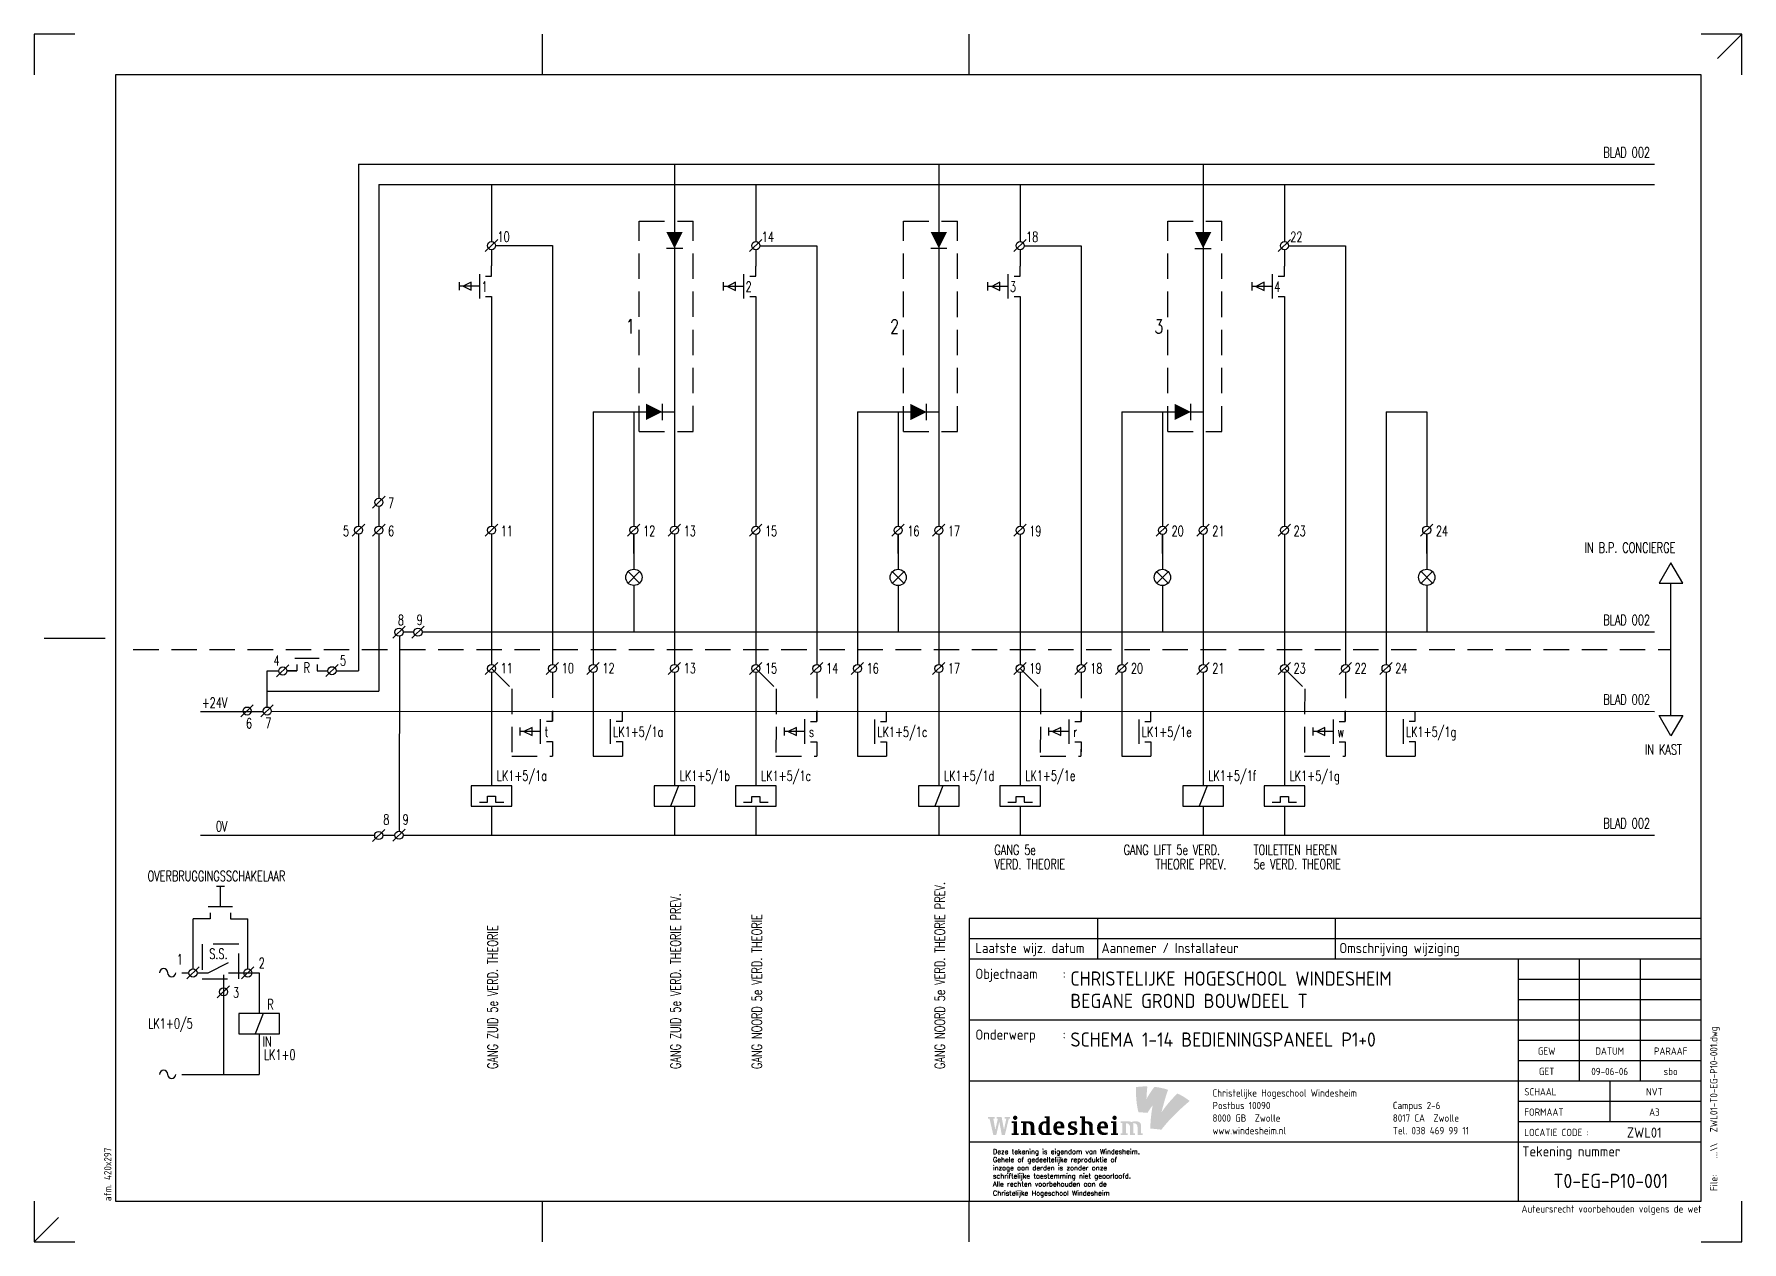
# Model space of a CAD drawing. Header units: millimetres. Extents: x 0 to 420, y 0 to 297.
import ezdxf
from ezdxf.enums import TextEntityAlignment as Align

# ---------------------------------------------------------------- set-up
doc = ezdxf.new("R2010")
doc.units = ezdxf.units.MM
doc.linetypes.add('HIDDEN', pattern=[9.375, 6.25, -3.125])
for name, color, linetype in [('00att018', 1, 'CONTINUOUS'), ('00att025', 2, 'CONTINUOUS'), ('00att035', 3, 'CONTINUOUS'), ('00att050', 4, 'CONTINUOUS'), ('00kad018', 1, 'CONTINUOUS'), ('00kad025', 2, 'CONTINUOUS'), ('00kad070', 5, 'CONTINUOUS'), ('BL$2----_KADER', 7, 'CONTINUOUS'), ('BL$4----_LOGO', 7, 'CONTINUOUS'), ('BL$4----_STEMPEL', 7, 'CONTINUOUS'), ('ByLayer', 2, 'CONTINUOUS'), ('D25', 1, 'CONTINUOUS'), ('D35', 2, 'CONTINUOUS'), ('KADER', 2, 'CONTINUOUS'), ('LAAG_1', 160, 'CONTINUOUS')]:
    doc.layers.add(name, color=color, linetype=linetype)
doc.styles.add('EDU', font='ROMANS.SHX', dxfattribs={"height": 2.5})
doc.styles.add('ISO', font='isocp.shx')
doc.styles.add('ROMANS', font='ROMANS.SHX', dxfattribs={"width": 0.7})

# ---------------------------------------------------------------- blocks, each defined once
blk = doc.blocks.new('a3-windesheim-hor')
at = {"layer": '00kad018', "color": 1}
for p, q in [((0, 297), (0, 287)), ((10, 297), (0, 297)), ((125, 287), (125, 297)), ((230, 287), (230, 297)), ((420, 297), (410, 297)), ((420, 297), (414, 291)), ((420, 287), (420, 297)), ((2.5, 148.5), (17.5, 148.5)), ((0, 10), (0, 0)), ((125, 0), (125, 10)), ((230, 0), (230, 10)), ((420, 0), (420, 10)), ((0, 0), (6, 6)), ((0, 0), (10, 0)), ((410, 0), (420, 0))]:
    blk.add_line(p, q, dxfattribs=at)
at = {"layer": '00kad070', "color": 5}
for p, q in [((20, 287), (20, 10)), ((410, 287), (20, 287)), ((410, 10), (410, 287)), ((20, 10), (410, 10))]:
    blk.add_line(p, q, dxfattribs=at)
at = {"layer": '00att018', "color": 1, "style": 'ISO'}
blk.add_text('afm. 420x297', height=1.8, rotation=90, dxfattribs=at).set_placement((19, 10))
blk.add_text('Auteursrecht voorbehouden volgens de wet', height=1.8, dxfattribs=at).set_placement((410.08, 7.2), align=Align.RIGHT)
blk = doc.blocks.new('AI9-BLK4')
at = {"layer": 'LAAG_1'}
h = blk.add_hatch(color=40, dxfattribs=at)
edge = h.paths.add_edge_path()
edge.add_spline(control_points=[(7.13, 7.18), (4.76, 4.71), (2.6, 2.64), (-0.67, -2.09), (0, 0.48), (1.33, 5.88), (2.58, 8.98), (0.66, 9.66), (-2.22, 10.26), (-4.13, 10.42), (-5.47, 8.84), (-7.52, 5.49), (-8.07, 4.43), (-8, 6.89), (-7.74, 9.27), (-7.64, 10.61), (-9.57, 10.7), (-11, 10.61), (-13.21, 10.31), (-13.29, 6), (-13.05, 2.03), (-12.01, -2), (-10.76, -2.09), (-7.6, -2.36), (-7.6, -2.36), (-7.12, -1.66), (-6.13, -0.03), (-4.98, 1.41), (-5.44, -0.9), (-5.87, -4.06), (-6.06, -7.16), (-6.12, -8.14), (-6.15, -9.12), (-6.16, -10.06), (-4.67, -10.18), (-0.96, -10.58), (-0.72, -10.61), (-0.72, -10.61), (-0.71, -10.6), (-0.71, -10.6), (-0.7, -10.59), (-0.7, -10.58), (-0.69, -10.58), (0.69, -8.77), (2.26, -6.96), (3.63, -5.5), (4.7, -4.37), (5.74, -3.33), (6.72, -2.37), (9.27, 0.11), (11.5, 2.08), (13.21, 3.49), (11.03, 5.13), (9.48, 6.13), (7.13, 7.18)], knot_values=[0, 0, 0, 0, 1, 1, 1, 2, 2, 2, 3, 3, 3, 4, 4, 4, 5, 5, 5, 6, 6, 6, 7, 7, 7, 8, 8, 8, 9, 9, 9, 10, 10, 10, 11, 11, 11, 12, 12, 12, 13, 13, 13, 14, 14, 14, 15, 15, 15, 16, 16, 16, 17, 17, 17, 18, 18, 18, 18], degree=3, periodic=0)
h = blk.add_hatch(color=154, dxfattribs=at)
edge = h.paths.add_edge_path()
edge.add_spline(control_points=[(-0.71, -10.6), (-0.71, -10.6), (-0.71, -10.6), (-0.71, -10.6), (-0.74, -10.63), (-0.72, -10.62), (-0.71, -10.6)], knot_values=[0, 0, 0, 0, 1, 1, 1, 2, 2, 2, 2], degree=3, periodic=0)
h = blk.add_hatch(color=154, dxfattribs=at)
edge = h.paths.add_edge_path()
edge.add_spline(control_points=[(-0.71, -10.6), (-0.71, -10.6), (-0.7, -10.6), (-0.7, -10.6), (-0.67, -10.57), (-0.69, -10.59), (-0.71, -10.6)], knot_values=[0, 0, 0, 0, 1, 1, 1, 2, 2, 2, 2], degree=3, periodic=0)
blk = doc.blocks.new('AI9-BLK3')
at = {"layer": 'LAAG_1'}
h = blk.add_hatch(color=154, dxfattribs=at)
edge = h.paths.add_edge_path()
edge.add_spline(control_points=[(-27.78, 3.24), (-27.78, 3.24), (-29.75, -4.72), (-29.75, -4.72), (-29.75, -4.72), (-31.22, -4.72), (-31.22, -4.72), (-31.22, -4.72), (-32.46, 1.79), (-32.46, 1.79), (-32.46, 1.79), (-33.95, -4.72), (-33.95, -4.72), (-33.95, -4.72), (-35.41, -4.72), (-35.41, -4.72), (-35.41, -4.72), (-37.24, 3.24), (-37.24, 3.24), (-37.24, 3.24), (-38.03, 3.24), (-38.03, 3.24), (-38.03, 3.24), (-38.03, 4.16), (-38.03, 4.16), (-38.03, 4.16), (-34.81, 4.16), (-34.81, 4.16), (-34.81, 4.16), (-34.81, 3.24), (-34.81, 3.24), (-34.81, 3.24), (-35.38, 3.24), (-35.38, 3.24), (-35.38, 3.24), (-34.43, -2.11), (-34.43, -2.11), (-34.43, -2.11), (-33.18, 3.26), (-33.18, 3.26), (-33.18, 3.26), (-33.73, 3.26), (-33.73, 3.26), (-33.73, 3.26), (-33.73, 4.16), (-33.73, 4.16), (-33.73, 4.16), (-31.32, 4.16), (-31.32, 4.16), (-31.32, 4.16), (-30.15, -2.11), (-30.15, -2.11), (-30.15, -2.11), (-29.03, 3.24), (-29.03, 3.24), (-29.03, 3.24), (-29.84, 3.24), (-29.84, 3.24), (-29.84, 3.24), (-29.84, 4.16), (-29.84, 4.16), (-29.84, 4.16), (-27.18, 4.16), (-27.18, 4.16), (-27.18, 4.16), (-27.18, 3.24), (-27.18, 3.24), (-27.18, 3.24), (-27.78, 3.24), (-27.78, 3.24)], knot_values=[0, 0, 0, 0, 1, 1, 1, 2, 2, 2, 3, 3, 3, 4, 4, 4, 5, 5, 5, 6, 6, 6, 7, 7, 7, 8, 8, 8, 9, 9, 9, 10, 10, 10, 11, 11, 11, 12, 12, 12, 13, 13, 13, 14, 14, 14, 15, 15, 15, 16, 16, 16, 17, 17, 17, 18, 18, 18, 19, 19, 19, 20, 20, 20, 21, 21, 21, 22, 22, 22, 23, 23, 23, 23], degree=3, periodic=0)
h = blk.add_hatch(color=154, dxfattribs=at)
edge = h.paths.add_edge_path()
edge.add_spline(control_points=[(-26.42, -4.7), (-26.42, -4.7), (-26.42, -3.87), (-26.42, -3.87), (-26.42, -3.87), (-25.47, -3.87), (-25.47, -3.87), (-25.47, -3.87), (-25.47, 1.17), (-25.47, 1.17), (-25.47, 1.17), (-26.42, 1.17), (-26.42, 1.17), (-26.42, 1.17), (-26.42, 1.99), (-26.42, 1.99), (-26.42, 1.99), (-23.75, 1.99), (-23.75, 1.99), (-23.75, 1.99), (-23.75, -3.87), (-23.75, -3.87), (-23.75, -3.87), (-22.88, -3.87), (-22.88, -3.87), (-22.88, -3.87), (-22.88, -4.7), (-22.88, -4.7), (-22.88, -4.7), (-26.42, -4.7), (-26.42, -4.7)], knot_values=[0, 0, 0, 0, 1, 1, 1, 2, 2, 2, 3, 3, 3, 4, 4, 4, 5, 5, 5, 6, 6, 6, 7, 7, 7, 8, 8, 8, 9, 9, 9, 10, 10, 10, 10], degree=3, periodic=0)
edge = h.paths.add_edge_path()
edge.add_spline(control_points=[(-24.66, 2.67), (-25.25, 2.67), (-25.71, 3.15), (-25.71, 3.74), (-25.71, 4.33), (-25.25, 4.79), (-24.66, 4.79), (-24.07, 4.79), (-23.58, 4.33), (-23.58, 3.74), (-23.58, 3.15), (-24.07, 2.67), (-24.66, 2.67)], knot_values=[0, 0, 0, 0, 1, 1, 1, 2, 2, 2, 3, 3, 3, 4, 4, 4, 4], degree=3, periodic=0)
h = blk.add_hatch(color=154, dxfattribs=at)
edge = h.paths.add_edge_path()
edge.add_spline(control_points=[(-17.02, -4.7), (-17.02, -4.7), (-17.02, -0.94), (-17.02, -0.94), (-17.02, -0.3), (-17.19, 0.21), (-17.5, 0.52), (-17.87, 0.9), (-18.34, 1.07), (-18.89, 1.07), (-18.95, 1.07), (-19.03, 1.07), (-19.09, 1.06), (-19.09, 1.06), (-19.09, -3.87), (-19.09, -3.87), (-19.09, -3.87), (-18.24, -3.87), (-18.24, -3.87), (-18.24, -3.87), (-18.24, -4.7), (-18.24, -4.7), (-18.24, -4.7), (-21.72, -4.7), (-21.72, -4.7), (-21.72, -4.7), (-21.72, -3.87), (-21.72, -3.87), (-21.72, -3.87), (-20.8, -3.87), (-20.8, -3.87), (-20.8, -3.87), (-20.8, 1.17), (-20.8, 1.17), (-20.8, 1.17), (-21.72, 1.17), (-21.72, 1.17), (-21.72, 1.17), (-21.72, 1.99), (-21.72, 1.99), (-21.72, 1.99), (-19.44, 1.99), (-19.44, 1.99), (-19.15, 1.99), (-18.89, 2.03), (-18.56, 2.03), (-16.96, 2.03), (-16.32, 1.86), (-15.88, 1.41), (-15.46, 1), (-15.3, 0.57), (-15.3, -0.15), (-15.3, -0.15), (-15.3, -3.87), (-15.3, -3.87), (-15.3, -3.87), (-14.5, -3.87), (-14.5, -3.87), (-14.5, -3.87), (-14.5, -4.7), (-14.5, -4.7), (-14.5, -4.7), (-17.02, -4.7), (-17.02, -4.7)], knot_values=[0, 0, 0, 0, 1, 1, 1, 2, 2, 2, 3, 3, 3, 4, 4, 4, 5, 5, 5, 6, 6, 6, 7, 7, 7, 8, 8, 8, 9, 9, 9, 10, 10, 10, 11, 11, 11, 12, 12, 12, 13, 13, 13, 14, 14, 14, 15, 15, 15, 16, 16, 16, 17, 17, 17, 18, 18, 18, 19, 19, 19, 20, 20, 20, 21, 21, 21, 21], degree=3, periodic=0)
h = blk.add_hatch(color=154, dxfattribs=at)
edge = h.paths.add_edge_path(flags=16)
edge.add_spline(control_points=[(-6.76, -4.7), (-6.76, -4.7), (-6.76, -3.87), (-6.76, -3.87), (-6.76, -3.87), (-7.62, -3.87), (-7.62, -3.87), (-7.62, -3.87), (-7.62, 4.46), (-7.62, 4.46), (-7.62, 4.46), (-10.2, 4.46), (-10.2, 4.46), (-10.2, 4.46), (-10.2, 3.64), (-10.2, 3.64), (-10.2, 3.64), (-9.32, 3.64), (-9.32, 3.64), (-9.32, 3.64), (-9.32, 1.95), (-9.32, 1.95), (-9.59, 2), (-9.79, 2.04), (-10.19, 2.04), (-11.95, 2.04), (-13.23, 0.68), (-13.23, -1.45), (-13.23, -3.83), (-12.29, -4.77), (-10.28, -4.77), (-9.86, -4.77), (-9.32, -4.7), (-9.12, -4.7), (-9.12, -4.7), (-6.76, -4.7), (-6.76, -4.7)], knot_values=[0, 0, 0, 0, 1, 1, 1, 2, 2, 2, 3, 3, 3, 4, 4, 4, 5, 5, 5, 6, 6, 6, 7, 7, 7, 8, 8, 8, 9, 9, 9, 10, 10, 10, 11, 11, 11, 12, 12, 12, 12], degree=3, periodic=0)
edge = h.paths.add_edge_path()
edge.add_spline(control_points=[(-9.28, -3.73), (-9.49, -3.76), (-9.62, -3.78), (-9.79, -3.78), (-10.77, -3.78), (-11.52, -3.12), (-11.52, -1.21), (-11.52, 0.4), (-10.88, 1.06), (-10, 1.06), (-9.71, 1.06), (-9.48, 1.02), (-9.28, 0.97), (-9.28, 0.97), (-9.28, -3.73), (-9.28, -3.73)], knot_values=[0, 0, 0, 0, 1, 1, 1, 2, 2, 2, 3, 3, 3, 4, 4, 4, 5, 5, 5, 5], degree=3, periodic=0)
h = blk.add_hatch(color=154, dxfattribs=at)
edge = h.paths.add_edge_path(flags=16)
edge.add_spline(control_points=[(-0.43, -1.4), (-0.43, 1.03), (-1.16, 2.05), (-3.05, 2.05), (-4.8, 2.05), (-5.93, 0.7), (-5.93, -1.35), (-5.93, -3.59), (-4.75, -4.76), (-2.66, -4.76), (-1.92, -4.76), (-1.25, -4.65), (-0.71, -4.43), (-0.71, -4.43), (-0.71, -3.47), (-0.71, -3.47), (-1.15, -3.57), (-1.59, -3.59), (-2.01, -3.59), (-3.43, -3.59), (-4.18, -2.54), (-4.18, -1.4), (-4.18, -1.4), (-0.43, -1.4), (-0.43, -1.4)], knot_values=[0, 0, 0, 0, 1, 1, 1, 2, 2, 2, 3, 3, 3, 4, 4, 4, 5, 5, 5, 6, 6, 6, 7, 7, 7, 8, 8, 8, 8], degree=3, periodic=0)
edge = h.paths.add_edge_path()
edge.add_spline(control_points=[(-2.19, -0.48), (-2.19, -0.48), (-4.21, -0.48), (-4.21, -0.48), (-4.21, 0.48), (-3.76, 1.08), (-3.17, 1.08), (-2.58, 1.08), (-2.19, 0.63), (-2.19, -0.48)], knot_values=[0, 0, 0, 0, 1, 1, 1, 2, 2, 2, 3, 3, 3, 3], degree=3, periodic=0)
h = blk.add_hatch(color=154, dxfattribs=at)
edge = h.paths.add_edge_path()
edge.add_spline(control_points=[(3.18, -4.79), (2.42, -4.79), (1.53, -4.63), (1.31, -4.55), (1.31, -4.55), (1.31, -2.67), (1.31, -2.67), (1.31, -2.67), (2.34, -2.67), (2.34, -2.67), (2.34, -2.67), (2.34, -3.62), (2.34, -3.62), (2.58, -3.7), (2.94, -3.79), (3.32, -3.79), (4.14, -3.79), (4.53, -3.52), (4.53, -3.03), (4.53, -2.53), (4.09, -2.3), (3.53, -2.1), (3.53, -2.1), (2.71, -1.81), (2.71, -1.81), (1.84, -1.5), (1.32, -0.99), (1.32, 0.08), (1.32, 1.19), (2.31, 2.08), (3.93, 2.08), (4.57, 2.08), (5.29, 2), (5.66, 1.88), (5.66, 1.88), (5.66, 0.04), (5.66, 0.04), (5.66, 0.04), (4.69, 0.04), (4.69, 0.04), (4.69, 0.04), (4.69, 1), (4.69, 1), (4.43, 1.07), (4.17, 1.11), (3.89, 1.11), (3.16, 1.11), (2.8, 0.83), (2.8, 0.37), (2.8, -0.04), (3.05, -0.24), (3.64, -0.43), (3.64, -0.43), (4.44, -0.7), (4.44, -0.7), (5.37, -1.01), (6, -1.57), (6, -2.6), (6, -4), (4.84, -4.79), (3.18, -4.79)], knot_values=[0, 0, 0, 0, 1, 1, 1, 2, 2, 2, 3, 3, 3, 4, 4, 4, 5, 5, 5, 6, 6, 6, 7, 7, 7, 8, 8, 8, 9, 9, 9, 10, 10, 10, 11, 11, 11, 12, 12, 12, 13, 13, 13, 14, 14, 14, 15, 15, 15, 16, 16, 16, 17, 17, 17, 18, 18, 18, 19, 19, 19, 20, 20, 20, 20], degree=3, periodic=0)
h = blk.add_hatch(color=154, dxfattribs=at)
edge = h.paths.add_edge_path()
edge.add_spline(control_points=[(11.81, -4.7), (11.81, -4.7), (11.81, -1.02), (11.81, -1.02), (11.81, -0.32), (11.67, 0.19), (11.34, 0.52), (10.95, 0.91), (10.48, 1.07), (9.97, 1.07), (9.88, 1.07), (9.79, 1.06), (9.75, 1.06), (9.75, 1.06), (9.75, -3.87), (9.75, -3.87), (9.75, -3.87), (10.59, -3.87), (10.59, -3.87), (10.59, -3.87), (10.59, -4.7), (10.59, -4.7), (10.59, -4.7), (7.11, -4.7), (7.11, -4.7), (7.11, -4.7), (7.11, -3.87), (7.11, -3.87), (7.11, -3.87), (8.03, -3.87), (8.03, -3.87), (8.03, -3.87), (8.03, 3.64), (8.03, 3.64), (8.03, 3.64), (7.16, 3.64), (7.16, 3.64), (7.16, 3.64), (7.16, 4.46), (7.16, 4.46), (7.16, 4.46), (9.75, 4.46), (9.75, 4.46), (9.75, 4.46), (9.75, 1.99), (9.75, 1.99), (9.93, 2), (10.23, 2.03), (10.54, 2.03), (11.88, 2.03), (12.52, 1.84), (12.96, 1.4), (13.39, 0.97), (13.53, 0.51), (13.53, -0.15), (13.53, -0.15), (13.53, -3.87), (13.53, -3.87), (13.53, -3.87), (14.34, -3.87), (14.34, -3.87), (14.34, -3.87), (14.34, -4.7), (14.34, -4.7), (14.34, -4.7), (11.81, -4.7), (11.81, -4.7)], knot_values=[0, 0, 0, 0, 1, 1, 1, 2, 2, 2, 3, 3, 3, 4, 4, 4, 5, 5, 5, 6, 6, 6, 7, 7, 7, 8, 8, 8, 9, 9, 9, 10, 10, 10, 11, 11, 11, 12, 12, 12, 13, 13, 13, 14, 14, 14, 15, 15, 15, 16, 16, 16, 17, 17, 17, 18, 18, 18, 19, 19, 19, 20, 20, 20, 21, 21, 21, 22, 22, 22, 22], degree=3, periodic=0)
h = blk.add_hatch(color=154, dxfattribs=at)
edge = h.paths.add_edge_path(flags=16)
edge.add_spline(control_points=[(21.09, -1.4), (21.09, 1.03), (20.36, 2.05), (18.47, 2.05), (16.72, 2.05), (15.6, 0.7), (15.6, -1.35), (15.6, -3.59), (16.77, -4.76), (18.87, -4.76), (19.6, -4.76), (20.27, -4.65), (20.81, -4.43), (20.81, -4.43), (20.81, -3.47), (20.81, -3.47), (20.37, -3.57), (19.93, -3.59), (19.52, -3.59), (18.09, -3.59), (17.35, -2.54), (17.35, -1.4), (17.35, -1.4), (21.09, -1.4), (21.09, -1.4)], knot_values=[0, 0, 0, 0, 1, 1, 1, 2, 2, 2, 3, 3, 3, 4, 4, 4, 5, 5, 5, 6, 6, 6, 7, 7, 7, 8, 8, 8, 8], degree=3, periodic=0)
edge = h.paths.add_edge_path()
edge.add_spline(control_points=[(19.33, -0.48), (19.33, -0.48), (17.31, -0.48), (17.31, -0.48), (17.31, 0.48), (17.76, 1.08), (18.35, 1.08), (18.94, 1.08), (19.33, 0.63), (19.33, -0.48)], knot_values=[0, 0, 0, 0, 1, 1, 1, 2, 2, 2, 3, 3, 3, 3], degree=3, periodic=0)
h = blk.add_hatch(color=154, dxfattribs=at)
edge = h.paths.add_edge_path()
edge.add_spline(control_points=[(22.47, -4.7), (22.47, -4.7), (22.47, -3.87), (22.47, -3.87), (22.47, -3.87), (23.42, -3.87), (23.42, -3.87), (23.42, -3.87), (23.42, 1.17), (23.42, 1.17), (23.42, 1.17), (22.47, 1.17), (22.47, 1.17), (22.47, 1.17), (22.47, 1.99), (22.47, 1.99), (22.47, 1.99), (25.13, 1.99), (25.13, 1.99), (25.13, 1.99), (25.13, -3.87), (25.13, -3.87), (25.13, -3.87), (26, -3.87), (26, -3.87), (26, -3.87), (26, -4.7), (26, -4.7), (26, -4.7), (22.47, -4.7), (22.47, -4.7)], knot_values=[0, 0, 0, 0, 1, 1, 1, 2, 2, 2, 3, 3, 3, 4, 4, 4, 5, 5, 5, 6, 6, 6, 7, 7, 7, 8, 8, 8, 9, 9, 9, 10, 10, 10, 10], degree=3, periodic=0)
edge = h.paths.add_edge_path()
edge.add_spline(control_points=[(24.23, 2.67), (23.64, 2.67), (23.18, 3.15), (23.18, 3.74), (23.18, 4.33), (23.64, 4.79), (24.23, 4.79), (24.82, 4.79), (25.31, 4.33), (25.31, 3.74), (25.31, 3.15), (24.82, 2.67), (24.23, 2.67)], knot_values=[0, 0, 0, 0, 1, 1, 1, 2, 2, 2, 3, 3, 3, 4, 4, 4, 4], degree=3, periodic=0)
h = blk.add_hatch(color=154, dxfattribs=at)
edge = h.paths.add_edge_path()
edge.add_spline(control_points=[(35.52, -4.7), (35.52, -4.7), (35.52, -0.89), (35.52, -0.89), (35.52, -0.3), (35.34, 0.21), (35.04, 0.52), (34.66, 0.9), (34.24, 1.07), (33.55, 1.07), (33.41, 1.07), (33.28, 1.05), (33.17, 1.03), (33.4, 0.83), (33.52, 0.35), (33.52, -0.07), (33.52, -0.07), (33.52, -3.87), (33.52, -3.87), (33.52, -3.87), (34.3, -3.87), (34.3, -3.87), (34.3, -3.87), (34.3, -4.7), (34.3, -4.7), (34.3, -4.7), (31.82, -4.7), (31.82, -4.7), (31.82, -4.7), (31.82, -0.89), (31.82, -0.89), (31.82, -0.18), (31.64, 0.24), (31.34, 0.53), (30.95, 0.92), (30.5, 1.07), (30.01, 1.07), (29.96, 1.07), (29.9, 1.06), (29.8, 1.06), (29.8, 1.06), (29.8, -3.87), (29.8, -3.87), (29.8, -3.87), (30.64, -3.87), (30.64, -3.87), (30.64, -3.87), (30.64, -4.7), (30.64, -4.7), (30.64, -4.7), (27.17, -4.7), (27.17, -4.7), (27.17, -4.7), (27.17, -3.87), (27.17, -3.87), (27.17, -3.87), (28.09, -3.87), (28.09, -3.87), (28.09, -3.87), (28.09, 1.17), (28.09, 1.17), (28.09, 1.17), (27.17, 1.17), (27.17, 1.17), (27.17, 1.17), (27.17, 1.99), (27.17, 1.99), (27.17, 1.99), (29.58, 1.99), (29.58, 1.99), (29.86, 1.99), (30.2, 2.03), (30.42, 2.03), (31.35, 2.03), (31.94, 1.93), (32.49, 1.67), (32.96, 1.86), (33.67, 2.01), (34.45, 2.01), (35.63, 2.01), (36.25, 1.82), (36.67, 1.4), (37.08, 0.99), (37.23, 0.53), (37.23, -0.08), (37.23, -0.08), (37.23, -3.87), (37.23, -3.87), (37.23, -3.87), (38.03, -3.87), (38.03, -3.87), (38.03, -3.87), (38.03, -4.7), (38.03, -4.7), (38.03, -4.7), (35.52, -4.7), (35.52, -4.7)], knot_values=[0, 0, 0, 0, 1, 1, 1, 2, 2, 2, 3, 3, 3, 4, 4, 4, 5, 5, 5, 6, 6, 6, 7, 7, 7, 8, 8, 8, 9, 9, 9, 10, 10, 10, 11, 11, 11, 12, 12, 12, 13, 13, 13, 14, 14, 14, 15, 15, 15, 16, 16, 16, 17, 17, 17, 18, 18, 18, 19, 19, 19, 20, 20, 20, 21, 21, 21, 22, 22, 22, 23, 23, 23, 24, 24, 24, 25, 25, 25, 26, 26, 26, 27, 27, 27, 28, 28, 28, 29, 29, 29, 30, 30, 30, 31, 31, 31, 32, 32, 32, 32], degree=3, periodic=0)
blk = doc.blocks.new('AI9-BLK2')
at = {"layer": 'LAAG_1', "color": 7}
for name, p in [('AI9-BLK4', (36.4, 1.35)), ('AI9-BLK3', (-11.59, -7.17))]:
    blk.add_blockref(name, p, dxfattribs=at)
blk = doc.blocks.new('CHW_ONDERHOEK')
at = {"layer": '00kad025', "color": 2}
for p, q in [((-190, 79.5), (-190, 69.5)), ((-10, 79.5), (-190, 79.5)), ((-158.5, 79.5), (-158.5, 69.5)), ((-100, 79.5), (-100, 69.5)), ((-10, 74.5), (-190, 74.5)), ((-40, 69.5), (-40, 39.5)), ((-25, 69.5), (-25, 39.5)), ((-10, 64.5), (-55, 64.5)), ((-10, 59.5), (-55, 59.5)), ((-10, 54.5), (-55, 54.5)), ((-10, 49.5), (-55, 49.5)), ((-32.5, 39.5), (-32.5, 34.5)), ((-32.5, 34.5), (-32.5, 29.5))]:
    blk.add_line(p, q, dxfattribs=at)
at = {"layer": '00kad070', "color": 5}
for p, q in [((-10, 69.5), (-190, 69.5)), ((-190, 69.5), (-190, 10)), ((-55, 69.5), (-55, 10)), ((-55, 54.5), (-190, 54.5)), ((-10, 44.5), (-55, 44.5)), ((-10, 39.5), (-190, 39.5)), ((-10, 34.5), (-55, 34.5)), ((-10, 29.5), (-55, 29.5)), ((-55, 24.5), (-190, 24.5)), ((-10, 24.5), (-55, 24.5))]:
    blk.add_line(p, q, dxfattribs=at)
at = {"layer": 'LAAG_1', "color": 7, "xscale": 0.5, "yscale": 0.5, "zscale": 0.5}
blk.add_blockref('AI9-BLK2', (-160.6, 32.22), dxfattribs=at)
at = {"layer": '00att018', "color": 1, "style": 'ISO'}
for s, p in [('GEW', (-48, 46)), ('DATUM', (-32.5, 46)), ('PARAAF', (-17.5, 46)), ('GET', (-48, 41))]:
    blk.add_text(s, height=1.8, dxfattribs=at).set_placement(p, align=Align.CENTER)
for s, p in [('SCHAAL', (-53.5, 36)), ('FORMAAT', (-53.5, 31))]:
    blk.add_text(s, height=1.8, dxfattribs=at).set_placement(p)
at = {"layer": '00att018', "color": 1, "linetype": 'Continuous', "style": 'EDU'}
for s, p in [('Deze tekening is eigendom van Windesheim.', (-184.2, 21.6)), ('Gehele of gedeeltelijke reproduktie of', (-184.2, 19.6)), ('inzage aan derden is zonder onze', (-184.2, 17.6)), ('schriftelijke toestemming niet geoorloofd.', (-184.2, 15.6)), ('Alle rechten voorbehouden aan de', (-184.2, 13.6)), ('Christelijke Hogeschool Windesheim', (-184.2, 11.38))]:
    blk.add_text(s, height=1.2, dxfattribs=at).set_placement(p)
at = {"layer": '00att018', "color": 1, "style": 'ISO', "width": 0.9}
blk.add_text('....\\\\', height=1.8, rotation=90, dxfattribs=at).set_placement((-6, 20.5))
at = {"layer": '00att018', "color": 1, "style": 'ISO'}
blk.add_text('File:', height=1.8, rotation=90, dxfattribs=at).set_placement((-6, 12.5))
for tag, p in [('WZ_CODED', (-48, 66.07)), ('WZ_DATUMD', (-32.5, 66.07)), ('WZ_WZGOEDD', (-17.5, 66.07)), ('WZ_CODEC', (-48, 61.07)), ('WZ_DATUMC', (-32.5, 61.07)), ('WZ_WZGOEDC', (-17.5, 61.07)), ('WZ_CODEB', (-48, 56.07)), ('WZ_DATUMB', (-32.5, 56.07)), ('WZ_WZGOEDB', (-17.5, 56.07)), ('WZ_CODEA', (-48, 51.07)), ('WZ_DATUMA', (-32.5, 51.07)), ('WZ_WZGOEDA', (-17.5, 51.07)), ('TKDATCREAT', (-32.5, 41)), ('TKINIT', (-17.5, 41)), ('TKSCHAAL', (-21.5, 36)), ('TKFORMAAT', (-21.5, 31))]:
    blk.add_attdef(tag, text='', height=1.8, dxfattribs=at).set_placement(p, align=Align.CENTER)
blk.add_attdef('DWGNAME', (-6, 26.93), '', height=1.8, rotation=90, dxfattribs=at)
at = {"layer": '00att025', "color": 2, "style": 'ISO'}
for s, p in [('Objectnaam', (-188.5, 64.67)), ('Onderwerp', (-188.5, 49.72)), ('Tekening nummer', (-54, 21))]:
    blk.add_text(s, height=2.5, dxfattribs=at).set_placement(p)
at = {"layer": '00att025', "style": 'ISO'}
for p in [(-167.02, 64.67), (-167.02, 49.78)]:
    blk.add_text(':', height=2.5, dxfattribs=at).set_placement(p)
at = {"layer": '00att025', "color": 1, "style": 'ISO'}
blk.add_text('LOCATIE CODE :', height=1.8, dxfattribs=at).set_placement((-53.5, 26))
at = {"layer": '00att025', "color": 2, "style": 'ISO'}
for tag, p in [('WZ_DATUM', (-184, 75.9)), ('WZ_AANNEMER_INSTALATEUR', (-157.5, 75.9)), ('WZ_OMSCHR', (-99, 75.9))]:
    blk.add_attdef(tag, p, '', height=2.5, dxfattribs=at)
at = {"layer": '00att025', "color": 3, "style": 'ISO'}
blk.add_attdef('TKVRIJ2', text='', height=2.5, dxfattribs=at).set_placement((-24, 25.62), align=Align.CENTER)
at = {"layer": '00att035', "color": 3, "style": 'ISO'}
for s, p in [('Laatste wijz. datum', (-188.5, 71)), ('Aannemer / Installateur', (-157.5, 71)), ('Omschrijving wijziging', (-99, 71))]:
    blk.add_text(s, height=2.5, dxfattribs=at).set_placement(p)
for tag, p in [('PROMSCHR', (-165.14, 63)), ('TK1OMSCHR', (-165.14, 57.5)), ('TK2OMSCHR', (-165.14, 48)), ('TKVRIJ1', (-165.14, 42.5))]:
    blk.add_attdef(tag, p, '', height=3.5, dxfattribs=at)
at = {"layer": '00att050', "color": 4, "style": 'ISO'}
blk.add_attdef('TKFASE', text='', height=5, dxfattribs=at).set_placement((-14.5, 82), align=Align.RIGHT)
blk.add_attdef('TKTEKNR', text='', height=3.5, dxfattribs=at).set_placement((-32.25, 13.23), align=Align.CENTER)
at = {"layer": 'BL$4----_LOGO', "color": 1, "style": 'ISO'}
for s, p in [('Christelijke Hogeschool Windesheim', (-130.19, 35.71)), ('Postbus 10090', (-130.19, 32.63)), ('Campus 2-6', (-85.85, 32.63)), ('8000 GB  Zwolle', (-130.19, 29.54)), ('8017 CA  Zwolle', (-85.85, 29.54)), ('www.windesheim.nl', (-130.19, 26.45)), ('Tel. 038 469 99 11', (-85.85, 26.45))]:
    blk.add_text(s, height=1.8, dxfattribs=at).set_placement(p)
blk = doc.blocks.new('MAGN-1')
at = {"layer": 'D25'}
blk.add_line((1, 5), (-1, 0), dxfattribs=at)
at = {"layer": 'D35'}
blk.add_lwpolyline([(-5, 5), (-5, 0), (5, 0), (5, 5), (-5, 5)], dxfattribs=at)
blk = doc.blocks.new('WIS-TEK')
at = {"layer": 'ByLayer'}
for centre, start, end in [((-0.98, 0), 0, 180), ((1, 0), 180, 0)]:
    blk.add_arc(centre, 1, start, end, dxfattribs=at)
blk = doc.blocks.new('KLEM')
at = {"layer": 'D25'}
blk.add_line((-1.54, -0.45), (1.5, 2.5), dxfattribs=at)
at = {"layer": 'D35'}
blk.add_circle((0, 1), 1, dxfattribs=at)
blk = doc.blocks.new('SCHAK-01')
at = {"layer": 'ByLayer', "color": 1}
for p, q in [((0, 7.5), (0, 10)), ((-1.5, 7.5), (0, 7.5)), ((-1.5, 2.5), (0, 2.5)), ((0, 2.5), (0, 0))]:
    blk.add_line(p, q, dxfattribs=at)
at = {"layer": 'ByLayer'}
blk.add_line((-3, 8), (-3, 2), dxfattribs=at)
blk = doc.blocks.new('MAGN-2')
at = {"layer": 'D25'}
for p, q in [((-3, 1), (-1, 1)), ((-1, 1), (-0.99, 2.44)), ((-0.99, 2.44), (0.98, 2.44)), ((0.98, 2.44), (1, 1)), ((1, 1), (3, 1))]:
    blk.add_line(p, q, dxfattribs=at)
at = {"layer": 'D35'}
blk.add_lwpolyline([(-5, 5), (-5, 0), (5, 0), (5, 5), (-5, 5)], dxfattribs=at)
blk = doc.blocks.new('SCHAK-03')
at = {"layer": 'ByLayer', "color": 1}
for p, q in [((0, 7.5), (0, 10)), ((-1.5, 7.5), (0, 7.5)), ((-1.5, 2.5), (0, 2.5)), ((0, 2.5), (0, 0))]:
    blk.add_line(p, q, dxfattribs=at)
at = {"layer": 'ByLayer'}
for p, q in [((-8, 6), (-8, 4)), ((-3, 8), (-3, 2))]:
    blk.add_line(p, q, dxfattribs=at)
at = {"layer": 'ByLayer', "color": 1, "linetype": 'HIDDEN'}
blk.add_line((-3, 5), (-8, 5), dxfattribs=at)
at = {"layer": 'D25'}
for p, q in [((-5, 6), (-7, 5)), ((-7, 5), (-5, 4)), ((-5, 4), (-5, 6))]:
    blk.add_line(p, q, dxfattribs=at)
blk = doc.blocks.new('SIGL-WIT')
at = {"layer": 'D25'}
for p, q in [((1.41, 1.41), (-1.41, -1.41)), ((-1.41, 1.41), (1.41, -1.41))]:
    blk.add_line(p, q, dxfattribs=at)
at = {"layer": 'D35'}
blk.add_circle((0, 0), 2, dxfattribs=at)
blk = doc.blocks.new('DIODE')
at = {"layer": 'ByLayer'}
blk.add_line((-2, 0), (2, 0), dxfattribs=at)
blk.add_solid([(-2, 4), (2, 4), (0, 0)], dxfattribs=at)
blk = doc.blocks.new('SCHAK-02')
at = {"layer": 'ByLayer', "color": 1}
for p, q in [((0, 7.5), (0, 10)), ((-1.5, 7.5), (0, 7.5)), ((-1.5, 2.5), (0, 2.5)), ((0, 2.5), (0, 0))]:
    blk.add_line(p, q, dxfattribs=at)
at = {"layer": 'ByLayer'}
for p, q in [((-8, 6), (-8, 4)), ((-3, 8), (-3, 2))]:
    blk.add_line(p, q, dxfattribs=at)
at = {"layer": 'ByLayer', "color": 1, "linetype": 'HIDDEN'}
blk.add_line((-3, 5), (-8, 5), dxfattribs=at)

msp = doc.modelspace()

# ---------------------------------------------------------------- linework, layer by layer
at = {"layer": 'D25'}
for p, q in [((79.79, 265), (398.5, 265)), ((79.79, 265), (79.79, 176.01)), ((157.5, 265), (157.5, 204.11)), ((222.5, 264.98), (222.5, 204.09)), ((287.5, 264.98), (287.5, 204.09)), ((84.79, 260), (398.5, 260)), ((84.79, 260), (84.79, 182.87)), ((112.5, 260), (112.5, 246)), ((177.5, 259.98), (177.5, 245.98)), ((242.5, 259.98), (242.5, 245.98)), ((307.5, 259.98), (307.5, 245.98)), ((112.5, 244), (112.5, 240)), ((113.5, 245), (127.5, 245)), ((127.5, 245), (127.5, 142)), ((177.5, 243.98), (177.5, 239.98)), ((178.5, 244.98), (192.5, 244.98)), ((192.5, 244.98), (192.5, 141.98)), ((242.5, 243.98), (242.5, 239.98)), ((243.5, 244.98), (257.5, 244.98)), ((257.5, 244.98), (257.5, 141.98)), ((307.5, 243.98), (307.5, 239.98)), ((308.5, 244.98), (322.5, 244.98)), ((322.5, 244.98), (322.5, 141.98)), ((112.5, 232.5), (112.5, 176.01)), ((177.5, 232.48), (177.5, 175.99)), ((242.5, 232.48), (242.5, 175.99)), ((307.5, 232.48), (307.5, 175.99)), ((137.5, 204.11), (137.5, 142)), ((137.5, 204.11), (157.5, 204.11)), ((147.5, 204.11), (147.5, 176.01)), ((157.5, 204.11), (157.5, 176.01)), ((202.5, 204.09), (202.5, 141.98)), ((202.5, 204.09), (222.5, 204.09)), ((212.5, 204.09), (212.5, 175.99)), ((222.5, 204.09), (222.5, 175.99)), ((267.5, 204.09), (267.5, 141.98)), ((267.5, 204.09), (287.5, 204.09)), ((277.5, 204.09), (277.5, 175.99)), ((287.5, 204.09), (287.5, 175.99)), ((332.5, 204.11), (332.5, 142)), ((332.5, 204.11), (342.5, 204.11)), ((342.5, 204.11), (342.5, 176.01)), ((84.79, 180.87), (84.79, 176.01)), ((79.79, 174.01), (79.79, 140.45)), ((84.79, 174.01), (84.79, 135.45)), ((112.5, 174.01), (112.5, 142)), ((147.5, 174.01), (147.5, 165.42)), ((147.5, 169.3), (147.5, 174.01)), ((157.5, 174.01), (157.5, 142)), ((177.5, 173.99), (177.5, 141.98)), ((212.5, 173.99), (212.5, 165.4)), ((212.5, 169.28), (212.5, 173.99)), ((222.5, 173.99), (222.5, 141.98)), ((242.5, 173.99), (242.5, 141.98)), ((277.5, 173.99), (277.5, 165.4)), ((277.5, 169.28), (277.5, 173.99)), ((287.5, 173.99), (287.5, 141.98)), ((307.5, 173.99), (307.5, 141.98)), ((342.5, 174.01), (342.5, 165.42)), ((342.5, 169.29), (342.5, 174.01)), ((147.5, 161.42), (147.5, 150)), ((212.5, 161.4), (212.5, 149.98)), ((277.5, 161.4), (277.5, 149.98)), ((342.5, 161.42), (342.5, 150)), ((402.56, 129.45), (402.56, 161.95)), ((89.83, 148.95), (89.74, 101)), ((90.74, 150), (93.39, 150)), ((95.39, 150), (398.5, 150)), ((57.32, 140.43), (60.16, 140.43)), ((57.32, 131.53), (57.32, 140.43)), ((62.16, 140.43), (64.58, 140.43)), ((69.58, 140.43), (72.25, 140.43)), ((74.25, 140.45), (79.79, 140.45)), ((112.5, 140), (112.5, 112.13)), ((137.5, 140), (137.5, 119.44)), ((157.5, 140), (157.5, 112.13)), ((177.5, 139.98), (177.5, 112.11)), ((202.5, 139.98), (202.5, 119.42)), ((222.5, 139.98), (222.5, 112.11)), ((242.5, 139.98), (242.5, 112.11)), ((267.5, 139.98), (267.5, 119.42)), ((287.5, 139.98), (287.5, 112.11)), ((307.5, 139.98), (307.5, 112.11)), ((332.5, 140), (332.5, 119.44)), ((57.32, 135.45), (84.79, 135.45)), ((40.95, 130.43), (56.33, 130.43)), ((58.32, 130.53), (398.5, 130.43)), ((144.67, 123.01), (144.67, 119.44)), ((209.67, 122.99), (209.67, 119.42)), ((274.67, 122.99), (274.67, 119.42)), ((339.67, 123.01), (339.67, 119.44)), ((137.5, 119.44), (144.67, 119.44)), ((202.5, 119.42), (209.67, 119.42)), ((267.5, 119.42), (274.67, 119.42)), ((332.5, 119.44), (339.67, 119.44)), ((112.5, 107.13), (112.5, 100)), ((157.5, 107.13), (157.5, 100)), ((177.5, 107.11), (177.5, 99.98)), ((222.5, 107.11), (222.5, 99.98)), ((242.5, 107.11), (242.5, 99.98)), ((287.5, 107.11), (287.5, 99.98)), ((307.5, 107.11), (307.5, 99.98)), ((40.95, 100), (83.76, 100)), ((85.75, 100), (88.74, 100)), ((90.74, 100), (398.5, 100)), ((39.07, 67.12), (39.07, 79.4)), ((43.31, 79.4), (39.07, 79.4)), ((48.96, 79.4), (52.55, 79.4)), ((52.55, 67.12), (52.55, 79.4)), ((42.82, 66.19), (47.82, 68.69)), ((36.31, 66.19), (38.04, 66.19)), ((40.04, 66.19), (42.82, 66.19)), ((46.57, 65.7), (46.57, 41.28)), ((47.82, 66.19), (55.32, 66.19)), ((55.32, 66.19), (55.32, 56.19)), ((55.32, 51.19), (55.32, 41.19)), ((36.31, 41.19), (55.32, 41.19))]:
    msp.add_line(p, q, dxfattribs=at)
at = {"layer": 'D25', "color": 1, "linetype": 'HIDDEN'}
for p, q in [((148.82, 199.32), (148.82, 251)), ((148.82, 251), (162.1, 251)), ((162.1, 199.32), (162.1, 251)), ((213.82, 199.3), (213.82, 250.98)), ((213.82, 250.98), (227.1, 250.98)), ((227.1, 199.3), (227.1, 250.98)), ((278.82, 199.3), (278.82, 250.98)), ((278.82, 250.98), (292.1, 250.98)), ((292.1, 199.3), (292.1, 250.98)), ((148.82, 199.32), (162.1, 199.32)), ((213.82, 199.3), (227.1, 199.3)), ((278.82, 199.3), (292.1, 199.3)), ((112.5, 141), (117.49, 136.01)), ((127.5, 140), (127.47, 128.01)), ((177.5, 140.98), (182.49, 135.99)), ((192.5, 139.98), (192.47, 128)), ((242.5, 140.98), (247.49, 135.99)), ((257.5, 139.98), (257.47, 127.99)), ((307.5, 140.98), (312.49, 135.99)), ((322.5, 139.98), (322.47, 127.99)), ((117.49, 136.01), (117.45, 119.44)), ((182.49, 135.99), (182.45, 119.42)), ((247.49, 135.99), (247.45, 119.42)), ((312.49, 135.99), (312.45, 119.42)), ((127.47, 123.01), (127.46, 119.44)), ((192.47, 123), (192.46, 119.42)), ((257.47, 122.99), (257.46, 119.42)), ((322.47, 122.99), (322.46, 119.42)), ((117.45, 119.44), (127.46, 119.44)), ((182.45, 119.42), (192.46, 119.42)), ((247.45, 119.42), (257.46, 119.42)), ((312.45, 119.42), (322.46, 119.42))]:
    msp.add_line(p, q, dxfattribs=at)
at = {"layer": 'D25', "linetype": 'HIDDEN'}
for p, q in [((24.38, 145.7), (402.56, 145.7)), ((41.32, 73.18), (41.32, 64.65)), ((50.31, 73.18), (41.32, 73.18)), ((50.31, 64.65), (50.31, 73.18)), ((41.32, 64.65), (50.31, 64.65))]:
    msp.add_line(p, q, dxfattribs=at)
at = {"layer": 'D35'}
for points in [[(405.47, 161.95), (402.56, 166.99), (399.65, 161.95)], [(405.47, 129.45), (402.56, 124.41), (399.65, 129.45)]]:
    msp.add_lwpolyline(points, close=True, dxfattribs=at)

# ---------------------------------------------------------------- block references
at = {"layer": 'BL$2----_KADER'}
msp.add_blockref('a3-windesheim-hor', (0, 0), dxfattribs=at)
at = {"layer": 'BL$4----_STEMPEL'}
ref = msp.add_blockref('CHW_ONDERHOEK', (420, 0), dxfattribs=at)
ref.add_attrib('TKTEKNR', 'T0-EG-P10-001', dxfattribs={"layer": '00att050', "color": 4, "height": 3.5, "style": 'ISO'}).set_placement((387.75, 13.23), align=Align.CENTER)
ref.add_attrib('TKDATCREAT', '09-06-06', dxfattribs={"layer": '00att018', "color": 1, "height": 1.8, "style": 'ISO'}).set_placement((387.5, 41), align=Align.CENTER)
ref.add_attrib('TKINIT', 'sbo', dxfattribs={"layer": '00att018', "color": 1, "height": 1.8, "style": 'ISO'}).set_placement((402.5, 41), align=Align.CENTER)
ref.add_attrib('TKSCHAAL', 'NVT', dxfattribs={"layer": '00att018', "color": 1, "height": 1.8, "style": 'ISO'}).set_placement((398.5, 36), align=Align.CENTER)
ref.add_attrib('TKFORMAAT', 'A3', dxfattribs={"layer": '00att018', "color": 1, "height": 1.8, "style": 'ISO'}).set_placement((398.5, 31), align=Align.CENTER)
ref.add_attrib('TKVRIJ2', 'ZWL01', dxfattribs={"layer": '00att025', "color": 3, "height": 2.5, "style": 'ISO'}).set_placement((396, 25.62), align=Align.CENTER)
ref.add_attrib('PROMSCHR', 'CHRISTELIJKE HOGESCHOOL WINDESHEIM', (254.86, 63), dxfattribs={"layer": '00att035', "color": 3, "height": 3.5, "style": 'ISO'})
ref.add_attrib('TK2OMSCHR', 'SCHEMA 1-14 BEDIENINGSPANEEL P1+0', (254.86, 48), dxfattribs={"layer": '00att035', "color": 3, "height": 3.5, "style": 'ISO'})
ref.add_attrib('TKFILE', 'ZWL01-T0-EG-P10-001.dwg', (414, 26.93), dxfattribs={"layer": '00att018', "color": 1, "height": 1.8, "rotation": 90, "style": 'ISO'})
ref.add_attrib('TK1OMSCHR', 'BEGANE GROND BOUWDEEL T', (254.86, 57.5), dxfattribs={"layer": '00att035', "color": 3, "height": 3.5, "style": 'ISO'})
at = {"layer": 'D25', "color": 1, "linetype": 'Continuous'}
for p in [(157.5, 244.34), (222.5, 244.33), (287.5, 244.32)]:
    msp.add_blockref('DIODE', p, dxfattribs=at)
at = {"layer": 'D25'}
for name, p in [('KLEM', (112.5, 244)), ('KLEM', (177.5, 243.98)), ('KLEM', (242.5, 243.98)), ('KLEM', (307.5, 243.98)), ('SCHAK-03', (112.5, 230)), ('SCHAK-03', (177.5, 229.98)), ('SCHAK-03', (242.5, 229.98)), ('SCHAK-03', (307.5, 229.98)), ('KLEM', (84.79, 180.87)), ('KLEM', (79.79, 174.01)), ('KLEM', (84.79, 174.01)), ('KLEM', (112.5, 174.01)), ('KLEM', (147.5, 174.01)), ('KLEM', (157.5, 174.01)), ('KLEM', (177.5, 173.99)), ('KLEM', (212.5, 173.99)), ('KLEM', (222.5, 173.99)), ('KLEM', (242.5, 173.99)), ('KLEM', (277.5, 173.99)), ('KLEM', (287.5, 173.99)), ('KLEM', (307.5, 173.99)), ('KLEM', (342.5, 174.01)), ('SIGL-WIT', (147.5, 163.42)), ('SIGL-WIT', (212.5, 163.4)), ('SIGL-WIT', (277.5, 163.4)), ('SIGL-WIT', (342.5, 163.42)), ('KLEM', (89.74, 148.94)), ('KLEM', (94.39, 148.94)), ('KLEM', (61.16, 139.39)), ('KLEM', (73.25, 139.45)), ('KLEM', (112.5, 140)), ('KLEM', (127.5, 140)), ('KLEM', (137.5, 140)), ('KLEM', (157.5, 140)), ('KLEM', (177.5, 139.98)), ('KLEM', (192.5, 139.98)), ('KLEM', (202.5, 139.98)), ('KLEM', (222.5, 139.98)), ('KLEM', (242.5, 139.98)), ('KLEM', (257.5, 139.98)), ('KLEM', (267.5, 139.98)), ('KLEM', (287.5, 139.98)), ('KLEM', (307.5, 139.98)), ('KLEM', (322.5, 139.98)), ('KLEM', (332.5, 140)), ('KLEM', (52.37, 129.53)), ('KLEM', (57.32, 129.53)), ('SCHAK-03', (127.47, 120.51)), ('SCHAK-03', (192.47, 120.5)), ('SCHAK-03', (257.47, 120.49)), ('SCHAK-03', (322.47, 120.49)), ('MAGN-2', (112.5, 107.13)), ('MAGN-1', (157.5, 107.13)), ('MAGN-2', (177.5, 107.11)), ('MAGN-1', (222.5, 107.11)), ('MAGN-2', (242.5, 107.11)), ('MAGN-1', (287.5, 107.11)), ('MAGN-2', (307.5, 107.11)), ('KLEM', (84.75, 98.94)), ('KLEM', (89.74, 99)), ('KLEM', (39.07, 65.12)), ('KLEM', (52.55, 65.12)), ('WIS-TEK', (32.82, 66.19)), ('KLEM', (46.58, 60.48)), ('MAGN-1', (55.32, 51.19)), ('WIS-TEK', (32.82, 41.19))]:
    msp.add_blockref(name, p, dxfattribs=at)
at = {"layer": 'D25', "color": 1, "linetype": 'Continuous', "rotation": 90}
for p in [(154.5, 204.11), (219.5, 204.09), (284.5, 204.09)]:
    msp.add_blockref('DIODE', p, dxfattribs=at)
at = {"layer": 'D25', "rotation": 270}
for name, p in [('SCHAK-01', (62.08, 140.45)), ('SCHAK-02', (40.81, 79.4))]:
    msp.add_blockref(name, p, dxfattribs=at)
at = {"layer": 'KADER'}
for p in [(144.67, 120.51), (209.67, 120.49), (274.67, 120.49), (339.67, 120.51)]:
    msp.add_blockref('SCHAK-01', p, dxfattribs=at)

# ---------------------------------------------------------------- texts
at = {"layer": 'D25', "style": 'ROMANS', "width": 0.7}
for s, height, p in [('BLAD 002', 2.5, (385.94, 266.67)), ('10', 2.5, (113.95, 245.93)), ('14', 2.5, (178.95, 245.91)), ('18', 2.5, (243.95, 245.91)), ('22', 2.5, (308.95, 245.9)), ('1', 2.5, (109.98, 233.66)), ('2', 2.5, (174.98, 233.64)), ('3', 2.5, (239.98, 233.64)), ('4', 2.5, (304.98, 233.64)), ('1', 3.5, (145.56, 223.38)), ('2', 3.5, (210.56, 223.36)), ('3', 3.5, (275.56, 223.36)), ('7', 2.5, (87.05, 180.43)), ('5', 2.5, (75.98, 173.57)), ('6', 2.5, (87.05, 173.57)), ('11', 2.5, (114.75, 173.57)), ('12', 2.5, (149.75, 173.57)), ('13', 2.5, (159.75, 173.57)), ('15', 2.5, (179.75, 173.55)), ('16', 2.5, (214.75, 173.55)), ('17', 2.5, (224.75, 173.55)), ('19', 2.5, (244.75, 173.55)), ('20', 2.5, (279.75, 173.55)), ('21', 2.5, (289.75, 173.55)), ('23', 2.5, (309.75, 173.55)), ('24', 2.5, (344.75, 173.57)), ('IN B.P. CONCIERGE', 2.5, (381.3, 169.48)), ('8', 2.5, (89.44, 151.66)), ('9', 2.5, (94.09, 151.73)), ('BLAD 002', 2.5, (385.94, 151.67)), ('4', 2.5, (58.86, 141.72)), ('5', 2.5, (75.24, 141.73)), ('R', 2.5, (66.28, 139.96)), ('11', 2.5, (114.75, 139.82)), ('10', 2.5, (129.75, 139.82)), ('12', 2.5, (139.75, 139.82)), ('13', 2.5, (159.75, 139.82)), ('15', 2.5, (179.75, 139.8)), ('14', 2.5, (194.75, 139.8)), ('16', 2.5, (204.75, 139.8)), ('17', 2.5, (224.75, 139.8)), ('19', 2.5, (244.75, 139.8)), ('18', 2.5, (259.75, 139.8)), ('20', 2.5, (269.75, 139.8)), ('21', 2.5, (289.75, 139.8)), ('23', 2.5, (309.75, 139.8)), ('22', 2.5, (324.75, 139.8)), ('24', 2.5, (334.75, 139.82)), ('BLAD 002', 2.5, (385.94, 132.11)), ('6', 2.5, (52.1, 126.27)), ('7', 2.5, (56.85, 126.36)), ('t', 2.5, (125.55, 124.18)), ('LK1+5/1a', 2.5, (142.39, 124.18)), ('LK1+5/1c', 2.5, (207.39, 124.16)), ('LK1+5/1e', 2.5, (272.39, 124.16)), ('LK1+5/1g', 2.5, (337.39, 124.17)), ('s', 2.5, (190.55, 124.16)), ('r', 2.5, (255.55, 124.16)), ('w', 2.5, (320.55, 124.15)), ('IN KAST', 2.5, (396.16, 119.83)), ('LK1+5/1a', 2.5, (113.76, 113.39)), ('LK1+5/1b', 2.5, (158.76, 113.39)), ('LK1+5/1c', 2.5, (178.76, 113.37)), ('LK1+5/1d', 2.5, (223.76, 113.37)), ('LK1+5/1e', 2.5, (243.76, 113.39)), ('LK1+5/1f', 2.5, (288.76, 113.39)), ('LK1+5/1g', 2.5, (308.76, 113.37)), ('8', 2.5, (85.84, 102.6)), ('9', 2.5, (90.63, 102.62)), ('BLAD 002', 2.5, (385.94, 101.68)), ('GANG 5e', 2.5, (236.16, 95.15)), ('GANG LIFT 5e VERD.', 2.5, (267.95, 95.15)), ('TOILETTEN HEREN', 2.5, (299.92, 95.15)), ('VERD. THEORIE', 2.5, (236.16, 91.65)), ('THEORIE PREV.', 2.5, (275.83, 91.65)), ('5e VERD. THEORIE', 2.5, (299.92, 91.65)), ('OVERBRUGGINGSSCHAKELAAR', 2.5, (27.88, 88.71)), ('1', 2.5, (35.09, 68.22)), ('2', 2.5, (55.24, 67.32)), ('3', 2.5, (48.9, 60.06))]:
    msp.add_text(s, height=height, dxfattribs=at).set_placement(p)
for s, p in [('+24V', (47.53, 131.36)), ('0V', (47.53, 100.92))]:
    msp.add_text(s, height=2.5, dxfattribs=at).set_placement(p, align=Align.RIGHT)
for s, p in [('GANG ZUID 5e VERD. THEORIE PREV.', (159.01, 42.5)), ('GANG NOORD 5e VERD. THEORIE PREV.', (224.01, 42.5)), ('GANG NOORD 5e VERD. THEORIE', (179.01, 42.5)), ('GANG ZUID 5e VERD. THEORIE', (114.01, 42.5))]:
    msp.add_text(s, height=2.5, rotation=90, dxfattribs=at).set_placement(p)
for s, p in [('S.S.', (45.32, 69.6)), ('R', (58.13, 57.14)), ('LK1+0/5', (33.53, 52.44)), ('IN', (57.3, 48.03)), ('LK1+0', (60.39, 44.77))]:
    msp.add_text(s, height=2.5, dxfattribs=at).set_placement(p, align=Align.CENTER)

doc.saveas('drawing.dxf')
